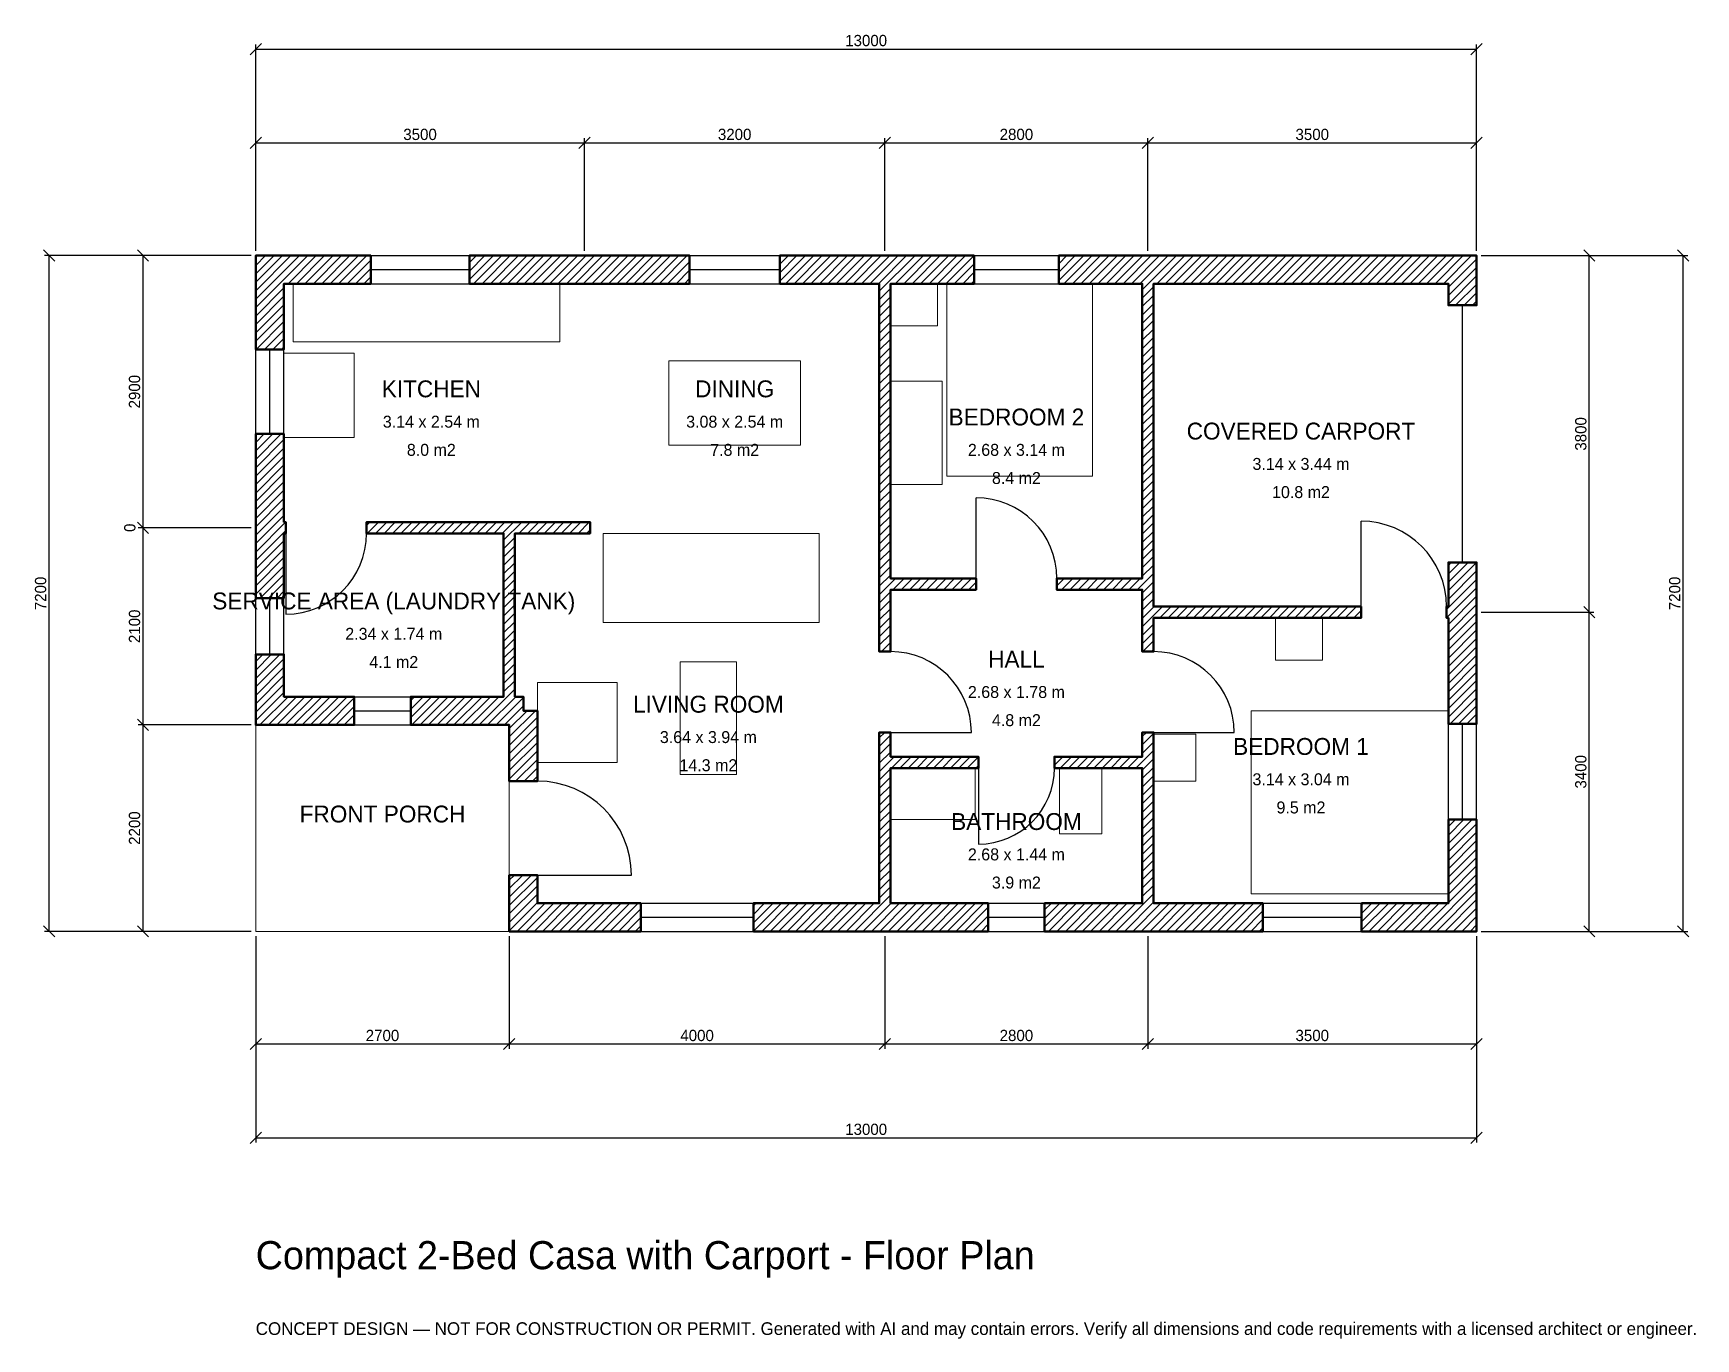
# Model space of a CAD drawing. Header units: millimetres. Extents: x -2369 to 15333, y -4341 to 9569.
import ezdxf
from ezdxf.enums import TextEntityAlignment as Align

# ---------------------------------------------------------------- set-up
doc = ezdxf.new("R2010")
doc.units = ezdxf.units.MM
doc.linetypes.add('DASHED', pattern=[1.524, 1.27, -0.254])
for name, color, linetype, lineweight in [('A-ANNO-DIMS', 1, 'Continuous', 13), ('A-ANNO-TEXT', 7, 'Continuous', 18), ('A-AREA-IDEN', 7, 'Continuous', 18), ('A-DOOR', 2, 'Continuous', 25), ('A-FLOR-FIXT', 9, 'Continuous', 13), ('A-FURN', 9, 'Continuous', 13), ('A-GLAZ', 4, 'Continuous', 25), ('A-SITE-PAVE', 8, 'Continuous', 13), ('A-WALL', 7, 'Continuous', 50), ('A-WALL-PATT', 8, 'Continuous', 13)]:
    doc.layers.add(name, color=color, linetype=linetype, lineweight=lineweight)
doc.dimstyles.new('PLAN', dxfattribs={"dimtxt": 120, "dimasz": 80, "dimexe": 50, "dimexo": 50, "dimgap": 30, "dimtad": 1, "dimdec": 0, "dimtsz": 60, "dimcen": 2.5, "dimclrd": 1, "dimclre": 1, "dimazin": 3, "dimtfac": 1, "dimtmove": 0, "dimatfit": 3})

msp = doc.modelspace()

# ---------------------------------------------------------------- hatches: boundary and pattern name
at = {"layer": 'A-WALL-PATT'}
h = msp.add_hatch(dxfattribs=at)
h.set_pattern_fill('ANSI31', color=8, scale=20)
h.paths.add_polyline_path([(6550, 0), (5300, 0), (5300, 300), (6550, 300), (6640, 300), (6640, 1740), (6640, 1860), (6640, 2120), (6760, 2120), (6760, 1860), (7695, 1860), (7695, 1740), (6760, 1740), (6760, 300), (6850, 300), (7800, 300), (7800, 0), (6850, 0), (6760, 0), (6760, -0.001), (6640, -0.001), (6640, 0), (6550, 0)])
h.paths.add_polyline_path([(3000, 0), (3000, -0.001), (2700, -0.001), (2700, 0), (2699.999, 0), (2699.999, 300), (2700, 300), (2700, 600), (3000, 600), (3000, 300), (4100, 300), (4100, 0), (3000, 0)])
h.paths.add_polyline_path([(2700, 2140), (2699.999, 2140), (2699.999, 2199.999), (2640, 2199.999), (2640, 2200), (1650, 2200), (1650, 2500), (2640, 2500), (2640, 4240), (2640, 4240), (1180, 4240), (1180, 4360), (2760, 4360), (2760, 4360), (3560, 4360), (3560, 4240), (2760, 4240), (2760, 2500), (2850, 2500), (2850, 2350), (3000, 2350), (3000, 1600), (2700, 1600), (2700, 2140)])
h.paths.add_polyline_path([(300, 2200), (300, 2199.999), (0, 2199.999), (0, 2200), (-0.001, 2200), (-0.001, 2500), (0, 2500), (0, 2950), (300, 2950), (300, 2500), (1050, 2500), (1050, 2200), (300, 2200)])
h.paths.add_polyline_path([(0, 4150), (0, 4240), (-0.001, 4240), (-0.001, 4360), (0, 4360), (0, 4450), (0, 5300), (300, 5300), (300, 4450), (300, 4360), (320, 4360), (320, 4240), (300, 4240), (300, 4150), (300, 3550), (0, 3550), (0, 4150)])
h.paths.add_polyline_path([(0, 6900), (-0.001, 6900), (-0.001, 7200), (0, 7200), (0, 7200.001), (300, 7200.001), (300, 7200), (1225, 7200), (1225, 6900), (300, 6900), (300, 6200), (0, 6200), (0, 6900)])
h.paths.add_polyline_path([(3350, 7200), (3650, 7200), (4620, 7200), (4620, 6900), (3650, 6900), (3350, 6900), (2275, 6900), (2275, 7200), (3350, 7200)])
h.paths.add_polyline_path([(6550, 7200), (6550, 7200), (6640, 7200), (6640, 7200.001), (6760, 7200.001), (6760, 7200), (7650, 7200), (7650, 6900), (6850, 6900), (6850, 6900), (6760, 6900), (6760, 4360), (6760, 4240), (6760, 3760), (7670, 3760), (7670, 3640), (6760, 3640), (6760, 2980), (6640, 2980), (6640, 3640), (6640, 3760), (6640, 4240), (6640, 4360), (6640, 6900), (5580, 6900), (5580, 7200), (6550, 7200)])
h.paths.add_polyline_path([(9440, 7200), (9440, 7200.001), (9560, 7200.001), (9560, 7200), (9650, 7200), (9650, 7200), (12700, 7200), (12700, 7200.001), (13000, 7200.001), (13000, 7200), (13000.001, 7200), (13000.001, 6900), (13000, 6900), (13000, 6670), (12700, 6670), (12700, 6900), (9560, 6900), (9560, 3760), (9560, 3640), (9560, 3460), (11770, 3460), (11770, 3340), (9560, 3340), (9560, 2980), (9440, 2980), (9440, 3340), (9440, 3460), (9440, 3640), (8530, 3640), (8530, 3760), (9440, 3760), (9440, 6900), (9350, 6900), (9350, 6900), (8550, 6900), (8550, 7200), (9440, 7200)])
h.paths.add_polyline_path([(13000, 3550), (13000, 3460), (13000.001, 3460), (13000.001, 3340), (13000, 3340), (13000, 3250), (13000, 2210), (12700, 2210), (12700, 3250), (12700, 3340), (12680, 3340), (12680, 3460), (12700, 3460), (12700, 3550), (12700, 3930), (13000, 3930), (13000, 3550)])
h.paths.add_polyline_path([(13000, 300), (13000.001, 300), (13000.001, 0), (13000, 0), (13000, -0.001), (12700, -0.001), (12700, 0), (11775, 0), (11775, 300), (12700, 300), (12700, 1190), (13000, 1190), (13000, 300)])
h.paths.add_polyline_path([(9650, 0), (9560, 0), (9560, -0.001), (9440, -0.001), (9440, 0), (9350, 0), (8400, 0), (8400, 300), (9350, 300), (9440, 300), (9440, 1740), (8505, 1740), (8505, 1860), (9440, 1860), (9440, 2120), (9560, 2120), (9560, 1860), (9560, 1740), (9560, 300), (9650, 300), (10725, 300), (10725, 0), (9650, 0)])

# ---------------------------------------------------------------- linework, layer by layer
at = {"layer": 'A-DOOR', "linetype": 'DASHED'}
msp.add_line((12850, 3930), (12850, 6670), dxfattribs=at)
at = {"layer": 'A-DOOR'}
for p, q in [((7670, 3760), (7670, 4620)), ((11770, 3460), (11770, 4370)), ((320, 4240), (320, 3380)), ((6760, 2120), (7620, 2120)), ((9560, 2120), (10420, 2120)), ((7695, 1740), (7695, 930)), ((3000, 600), (4000, 600))]:
    msp.add_line(p, q, dxfattribs=at)
for centre, radius, start, end in [((7670, 3760), 860, 0, 90), ((11770, 3460), 910, 0, 90), ((320, 4240), 860, 270, 360), ((6760, 2120), 860, 0, 90), ((9560, 2120), 860, 0, 90), ((3000, 600), 1000, 0, 90), ((7695, 1740), 810, 270, 360)]:
    msp.add_arc(centre, radius, start, end, dxfattribs=at)
at = {"layer": 'A-FLOR-FIXT'}
for points in [[(400, 6280), (3240, 6280), (3240, 6900), (400, 6900)], [(6760, 1190), (7660, 1190), (7660, 1740), (6760, 1740)], [(8560, 1040), (9010, 1040), (9010, 1740), (8560, 1740)]]:
    msp.add_lwpolyline(points, close=True, dxfattribs=at)
at = {"layer": 'A-FURN'}
for points in [[(6760, 6450), (7260, 6450), (7260, 6900), (6760, 6900)], [(7360, 4850), (8910, 4850), (8910, 6900), (7360, 6900)], [(300, 5260), (1050, 5260), (1050, 6160), (300, 6160)], [(4400, 5180), (5800, 5180), (5800, 6080), (4400, 6080)], [(6760, 4760), (7310, 4760), (7310, 5860), (6760, 5860)], [(3700, 3290), (6000, 3290), (6000, 4240), (3700, 4240)], [(10860, 2890), (11360, 2890), (11360, 3340), (10860, 3340)], [(4520, 1670), (5120, 1670), (5120, 2870), (4520, 2870)], [(3000, 1800), (3850, 1800), (3850, 2650), (3000, 2650)], [(10600, 400), (12700, 400), (12700, 2350), (10600, 2350)], [(9560, 1600), (10010, 1600), (10010, 2100), (9560, 2100)]]:
    msp.add_lwpolyline(points, close=True, dxfattribs=at)
at = {"layer": 'A-GLAZ'}
for p, q in [((1225, 7200), (2275, 7200)), ((4620, 7200), (5580, 7200)), ((7650, 7200), (8550, 7200)), ((1225, 7050), (2275, 7050)), ((4620, 7050), (5580, 7050)), ((7650, 7050), (8550, 7050)), ((1225, 6900), (2275, 6900)), ((4620, 6900), (5580, 6900)), ((7650, 6900), (8550, 6900)), ((0, 5300), (0, 6200)), ((150, 5300), (150, 6200)), ((300, 5300), (300, 6200)), ((0, 2950), (0, 3550)), ((150, 2950), (150, 3550)), ((300, 2950), (300, 3550)), ((1050, 2500), (1650, 2500)), ((1050, 2350), (1650, 2350)), ((1050, 2200), (1650, 2200)), ((12700, 1190), (12700, 2210)), ((12850, 1190), (12850, 2210)), ((13000, 1190), (13000, 2210)), ((4100, 300), (5300, 300)), ((7800, 300), (8400, 300)), ((10725, 300), (11775, 300)), ((4100, 150), (5300, 150)), ((4100, 0), (5300, 0)), ((7800, 150), (8400, 150)), ((7800, 0), (8400, 0)), ((10725, 150), (11775, 150)), ((10725, 0), (11775, 0))]:
    msp.add_line(p, q, dxfattribs=at)
at = {"layer": 'A-SITE-PAVE', "linetype": 'DASHED'}
msp.add_lwpolyline([(0, 0), (2700, 0), (2700, 2200), (0, 2200)], close=True, dxfattribs=at)
at = {"layer": 'A-WALL'}
for points in [[(0, 6900), (-0.001, 6900), (-0.001, 7200), (0, 7200), (0, 7200.001), (300, 7200.001), (300, 7200), (1225, 7200), (1225, 6900), (300, 6900), (300, 6200), (0, 6200), (0, 6900)], [(3350, 7200), (3650, 7200), (4620, 7200), (4620, 6900), (3650, 6900), (3350, 6900), (2275, 6900), (2275, 7200), (3350, 7200)], [(6550, 7200), (6550, 7200), (6640, 7200), (6640, 7200.001), (6760, 7200.001), (6760, 7200), (7650, 7200), (7650, 6900), (6850, 6900), (6850, 6900), (6760, 6900), (6760, 4360), (6760, 4240), (6760, 3760), (7670, 3760), (7670, 3640), (6760, 3640), (6760, 2980), (6640, 2980), (6640, 3640), (6640, 3760), (6640, 4240), (6640, 4360), (6640, 6900), (5580, 6900), (5580, 7200), (6550, 7200)], [(9440, 7200), (9440, 7200.001), (9560, 7200.001), (9560, 7200), (9650, 7200), (9650, 7200), (12700, 7200), (12700, 7200.001), (13000, 7200.001), (13000, 7200), (13000.001, 7200), (13000.001, 6900), (13000, 6900), (13000, 6670), (12700, 6670), (12700, 6900), (9560, 6900), (9560, 3760), (9560, 3640), (9560, 3460), (11770, 3460), (11770, 3340), (9560, 3340), (9560, 2980), (9440, 2980), (9440, 3340), (9440, 3460), (9440, 3640), (8530, 3640), (8530, 3760), (9440, 3760), (9440, 6900), (9350, 6900), (9350, 6900), (8550, 6900), (8550, 7200), (9440, 7200)], [(0, 4150), (0, 4240), (-0.001, 4240), (-0.001, 4360), (0, 4360), (0, 4450), (0, 5300), (300, 5300), (300, 4450), (300, 4360), (320, 4360), (320, 4240), (300, 4240), (300, 4150), (300, 3550), (0, 3550), (0, 4150)], [(2700, 2140), (2699.999, 2140), (2699.999, 2199.999), (2640, 2199.999), (2640, 2200), (1650, 2200), (1650, 2500), (2640, 2500), (2640, 4240), (2640, 4240), (1180, 4240), (1180, 4360), (2760, 4360), (2760, 4360), (3560, 4360), (3560, 4240), (2760, 4240), (2760, 2500), (2850, 2500), (2850, 2350), (3000, 2350), (3000, 1600), (2700, 1600), (2700, 2140)], [(13000, 3550), (13000, 3460), (13000.001, 3460), (13000.001, 3340), (13000, 3340), (13000, 3250), (13000, 2210), (12700, 2210), (12700, 3250), (12700, 3340), (12680, 3340), (12680, 3460), (12700, 3460), (12700, 3550), (12700, 3930), (13000, 3930), (13000, 3550)], [(300, 2200), (300, 2199.999), (0, 2199.999), (0, 2200), (-0.001, 2200), (-0.001, 2500), (0, 2500), (0, 2950), (300, 2950), (300, 2500), (1050, 2500), (1050, 2200), (300, 2200)], [(6550, 0), (5300, 0), (5300, 300), (6550, 300), (6640, 300), (6640, 1740), (6640, 1860), (6640, 2120), (6760, 2120), (6760, 1860), (7695, 1860), (7695, 1740), (6760, 1740), (6760, 300), (6850, 300), (7800, 300), (7800, 0), (6850, 0), (6760, 0), (6760, -0.001), (6640, -0.001), (6640, 0), (6550, 0)], [(9650, 0), (9560, 0), (9560, -0.001), (9440, -0.001), (9440, 0), (9350, 0), (8400, 0), (8400, 300), (9350, 300), (9440, 300), (9440, 1740), (8505, 1740), (8505, 1860), (9440, 1860), (9440, 2120), (9560, 2120), (9560, 1860), (9560, 1740), (9560, 300), (9650, 300), (10725, 300), (10725, 0), (9650, 0)], [(13000, 300), (13000.001, 300), (13000.001, 0), (13000, 0), (13000, -0.001), (12700, -0.001), (12700, 0), (11775, 0), (11775, 300), (12700, 300), (12700, 1190), (13000, 1190), (13000, 300)], [(3000, 0), (3000, -0.001), (2700, -0.001), (2700, 0), (2699.999, 0), (2699.999, 300), (2700, 300), (2700, 600), (3000, 600), (3000, 300), (4100, 300), (4100, 0), (3000, 0)]]:
    msp.add_lwpolyline(points, close=True, dxfattribs=at)

# ---------------------------------------------------------------- texts
at = {"layer": 'A-ANNO-TEXT'}
for s, height, p in [('Compact 2-Bed Casa with Carport - Floor Plan', 300, (0, -3600)), ('CONCEPT DESIGN — NOT FOR CONSTRUCTION OR PERMIT. Generated with AI and may contain errors. Verify all dimensions and code requirements with a licensed architect or engineer.', 135, (0, -4300))]:
    msp.add_text(s, height=height, dxfattribs=at).set_placement(p)
at = {"layer": 'A-AREA-IDEN'}
for s, height, p in [('KITCHEN', 180, (1870, 5780)), ('DINING', 180, (5100, 5780)), ('3.14 x 2.54 m', 127.5, (1870, 5430)), ('3.08 x 2.54 m', 127.5, (5100, 5430)), ('BEDROOM 2', 180, (8100, 5480)), ('COVERED CARPORT', 180, (11130, 5330)), ('8.0 m2', 127.5, (1870, 5130)), ('7.8 m2', 127.5, (5100, 5130)), ('2.68 x 3.14 m', 127.5, (8100, 5130)), ('3.14 x 3.44 m', 127.5, (11130, 4980)), ('8.4 m2', 127.5, (8100, 4830)), ('10.8 m2', 127.5, (11130, 4680)), ('SERVICE AREA (LAUNDRY TANK)', 180, (1470, 3520)), ('2.34 x 1.74 m', 127.5, (1470, 3170)), ('4.1 m2', 127.5, (1470, 2870)), ('HALL', 180, (8100, 2900)), ('LIVING ROOM', 180, (4820, 2420)), ('2.68 x 1.78 m', 127.5, (8100, 2550)), ('4.8 m2', 127.5, (8100, 2250)), ('3.64 x 3.94 m', 127.5, (4820, 2070)), ('BEDROOM 1', 180, (11130, 1970)), ('14.3 m2', 127.5, (4820, 1770)), ('3.14 x 3.04 m', 127.5, (11130, 1620)), ('FRONT PORCH', 180, (1350, 1250)), ('BATHROOM', 180, (8100, 1170)), ('9.5 m2', 127.5, (11130, 1320)), ('2.68 x 1.44 m', 127.5, (8100, 820)), ('3.9 m2', 127.5, (8100, 520))]:
    msp.add_text(s, height=height, dxfattribs=at).set_placement(p, align=Align.MIDDLE_CENTER)

# ---------------------------------------------------------------- dimensions: what is measured, and where the dimension line sits
at = {"layer": 'A-ANNO-DIMS'}
for base, p1, p2, text in [((0, 9400), (0, 7200), (13000, 7200), '13000'), ((0, 8400), (0, 7200), (3500, 7200), '3500'), ((3500, 8400), (3500, 7200), (6700, 7200), '3200'), ((6700, 8400), (6700, 7200), (9500, 7200), '2800'), ((9500, 8400), (9500, 7200), (13000, 7200), '3500'), ((0, -1200), (0, 0), (2700, 0), '2700'), ((0, -2200), (0, 0), (13000, 0), '13000'), ((2700, -1200), (2700, 0), (6700, 0), '4000'), ((6700, -1200), (6700, 0), (9500, 0), '2800'), ((9500, -1200), (9500, 0), (13000, 0), '3500')]:
    msp.add_linear_dim(base=base, p1=p1, p2=p2, text=text, dimstyle='PLAN', dxfattribs=at).render()
for base, p1, p2, text in [((-2200, 0), (0, 0), (0, 7200), '7200'), ((-1200, 4300), (0, 4300), (0, 7200), '2900'), ((14200, 3400), (13000, 3400), (13000, 7200), '3800'), ((15200, 0), (13000, 0), (13000, 7200), '7200'), ((-1200, 4300), (0, 4300), (0, 4300), '0'), ((-1200, 2200), (0, 2200), (0, 4300), '2100'), ((14200, 0), (13000, 0), (13000, 3400), '3400'), ((-1200, 0), (0, 0), (0, 2200), '2200')]:
    msp.add_linear_dim(base=base, p1=p1, p2=p2, angle=90, text=text, dimstyle='PLAN', dxfattribs=at).render()

doc.saveas('drawing.dxf')
